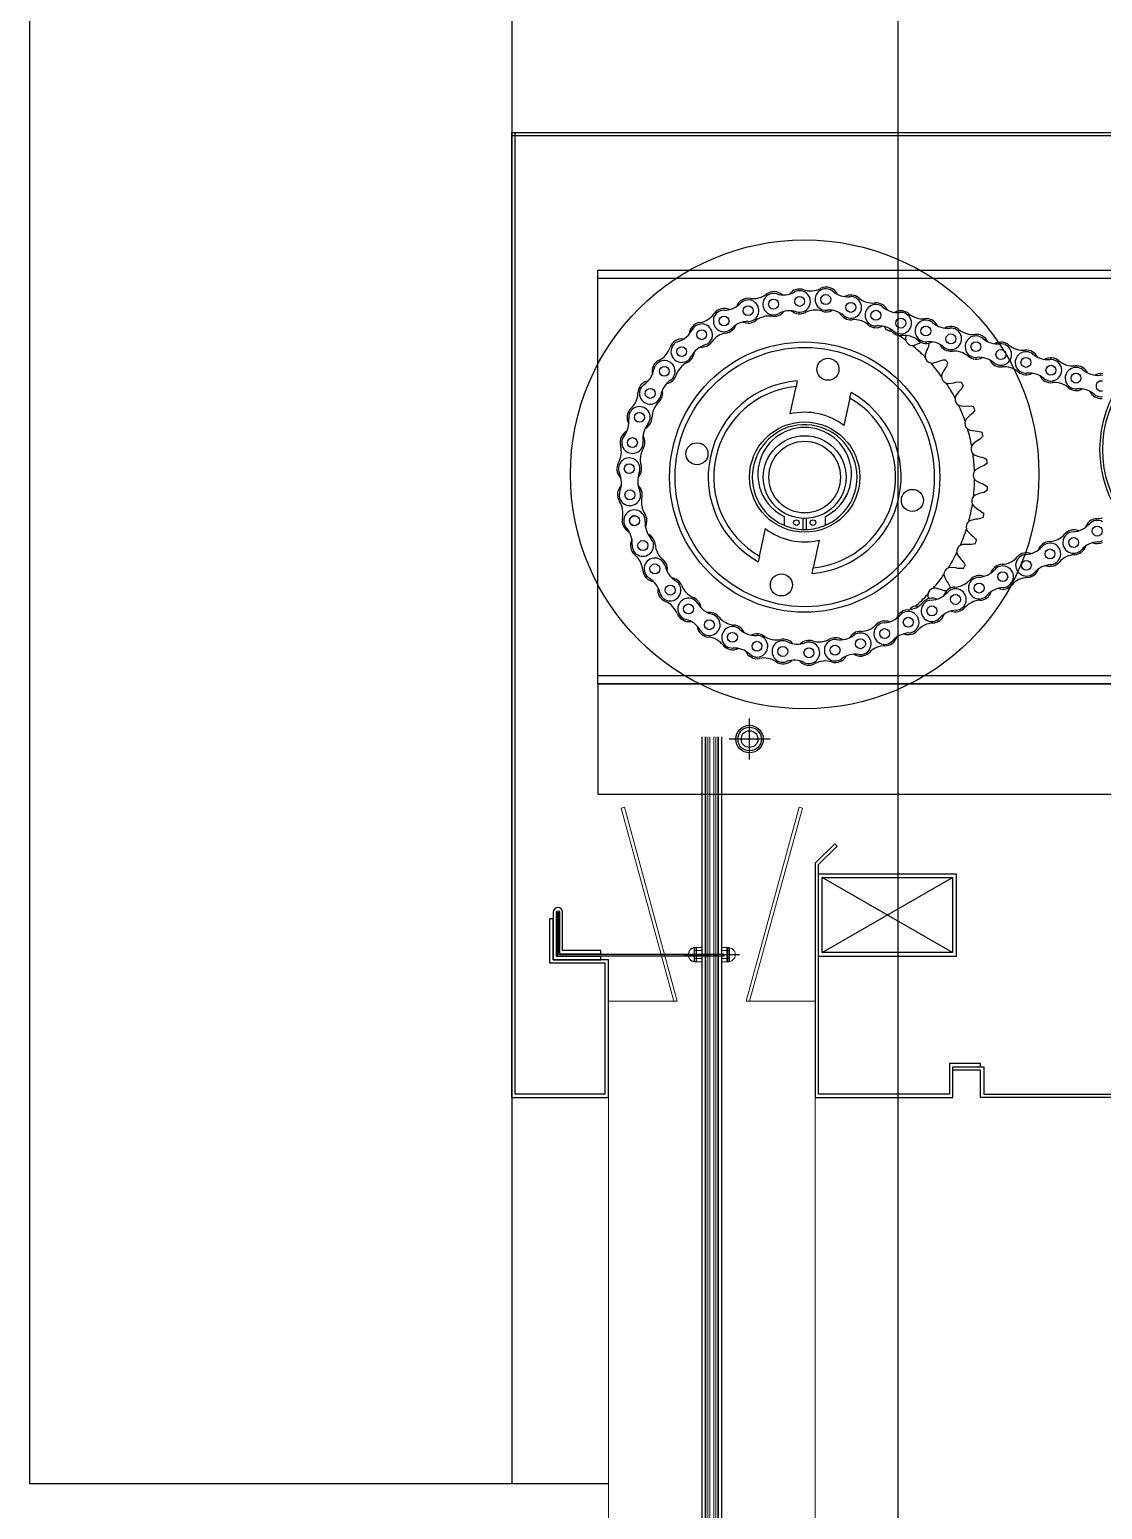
# Model space of a CAD drawing. Header units: millimetres. Extents: x 4754612 to 5801174, y 2368242 to 2777223.
# Drawn here: x 4951888.3 to 4952166.3, y 2592743 to 2593126.2 of the extents above; entities that cross this region are included whole.
import ezdxf

# ---------------------------------------------------------------- set-up
doc = ezdxf.new("R2010")
doc.units = ezdxf.units.MM
doc.header["$LTSCALE"] = 1000
doc.linetypes.add('CENTERX2', pattern=[101.6, 63.5, -12.7, 12.7, -12.7])
for name, color, linetype in [('(주)하나기공-LEADER', 7, 'Continuous'), ('A-ELE-8', 8, 'Continuous'), ('그라스울판넬', 7, 'Continuous')]:
    doc.layers.add(name, color=color, linetype=linetype)

# ---------------------------------------------------------------- blocks, each defined once
blk = doc.blocks.new('A$C63324B91')
at = {"color": 5}
blk.add_lwpolyline([(17.2, 1.2), (1.2, 1.2), (1.2, 17.2, -1), (2.2, 17.2), (2.2, 2.2), (17.2, 2.2), (17.2, 3.4), (3.4, 3.4), (3.4, 17.2, 1), (0, 17.2), (0, 0), (17.2, 0)], format="xyb", close=True, dxfattribs=at)
at = {"color": 1}
blk.add_lwpolyline([(1.45, 16.95), (1.45, 1.45), (61.95, 1.45), (61.95, 1.95), (1.95, 1.95), (1.95, 16.95)], close=True, dxfattribs=at)

msp = doc.modelspace()

# ---------------------------------------------------------------- linework, layer by layer
at = {"layer": '(주)하나기공-LEADER', "color": 4}
for p, q in [((4952013.3, 2592849.621), (4952013.3, 2593099.621)), ((4952138.3, 2593098.764), (4952013.3, 2593098.764)), ((4952014.157, 2592850.479), (4952014.157, 2593099.621)), ((4952013.3, 2593011.193), (4952013.3, 2592849.621)), ((4952063.39, 2592943.052), (4952063.39, 2591910.413)), ((4952066.782, 2592943.052), (4952066.782, 2591910.413)), ((4952023.157, 2592896.05), (4952024.015, 2592896.05)), ((4952013.3, 2592849.621), (4952038.3, 2592849.621)), ((4952037.443, 2592850.479), (4952014.157, 2592850.479))]:
    msp.add_line(p, q, dxfattribs=at)
at = {"layer": '(주)하나기공-LEADER', "color": 8, "linetype": 'ByBlock', "lineweight": -2}
for p, q in [((4952228.443, 2593061.764), (4952035.586, 2593061.764)), ((4952115.41, 2593046.93), (4952115.301, 2593046.299)), ((4952115.301, 2593046.299), (4952115.383, 2593045.707)), ((4952117.022, 2593044.431), (4952117.617, 2593044.496)), ((4952117.617, 2593044.496), (4952118.869, 2593045.053)), ((4952118.869, 2593045.053), (4952119.311, 2593045.333)), ((4952120.801, 2593043.302), (4952120.369, 2593042.001)), ((4952121.036, 2593043.769), (4952120.801, 2593043.302)), ((4952120.369, 2593042.001), (4952120.362, 2593041.403)), ((4952121.792, 2593039.897), (4952122.39, 2593039.873)), ((4952122.39, 2593039.873), (4952123.711, 2593040.237)), ((4952123.711, 2593040.237), (4952124.19, 2593040.448)), ((4952125.663, 2593038.644), (4952125.361, 2593038.217)), ((4952087.235, 2593035.262), (4952086.92, 2593033.801)), ((4952124.74, 2593036.996), (4952124.644, 2593036.405)), ((4952125.361, 2593038.217), (4952124.74, 2593036.996)), ((4952125.834, 2593034.703), (4952126.421, 2593034.59)), ((4952126.421, 2593034.59), (4952127.782, 2593034.753)), ((4952127.782, 2593034.753), (4952128.287, 2593034.89)), ((4952085.384, 2593026.692), (4952086.92, 2593033.801)), ((4952100.883, 2593030.784), (4952101.199, 2593032.245)), ((4952128.316, 2593031.395), (4952128.133, 2593030.825)), ((4952129.112, 2593032.51), (4952128.316, 2593031.395)), ((4952129.474, 2593032.887), (4952129.112, 2593032.51)), ((4952100.883, 2593030.784), (4952099.347, 2593023.675)), ((4952129.056, 2593028.965), (4952129.62, 2593028.765)), ((4952129.62, 2593028.765), (4952130.99, 2593028.724)), ((4952130.99, 2593028.724), (4952131.509, 2593028.784)), ((4952131.017, 2593025.323), (4952130.752, 2593024.787)), ((4952131.971, 2593026.308), (4952131.017, 2593025.323)), ((4952132.385, 2593026.626), (4952131.971, 2593026.308)), ((4952131.387, 2593022.81), (4952131.915, 2593022.528)), ((4952131.915, 2593022.528), (4952133.263, 2593022.284)), ((4952133.873, 2593019.748), (4952132.783, 2593018.917)), ((4952133.263, 2593022.284), (4952133.786, 2593022.266)), ((4952134.33, 2593020.002), (4952133.873, 2593019.748)), ((4952132.783, 2593018.917), (4952132.441, 2593018.426)), ((4952132.774, 2593016.377), (4952133.254, 2593016.019)), ((4952133.254, 2593016.019), (4952134.551, 2593015.576)), ((4952134.551, 2593015.576), (4952135.065, 2593015.481)), ((4952133.575, 2593012.319), (4952133.163, 2593011.885)), ((4952134.776, 2593012.979), (4952133.575, 2593012.319)), ((4952135.266, 2593013.161), (4952134.776, 2593012.979)), ((4952133.187, 2593009.808), (4952133.609, 2593009.384)), ((4952133.609, 2593009.384), (4952134.825, 2593008.752)), ((4952134.825, 2593008.752), (4952135.319, 2593008.581)), ((4952133.375, 2593005.677), (4952132.903, 2593005.309)), ((4952134.661, 2593006.15), (4952133.375, 2593005.677)), ((4952135.172, 2593006.257), (4952134.661, 2593006.15)), ((4952132.617, 2593003.252), (4952132.971, 2593002.769)), ((4952132.971, 2593002.769), (4952134.079, 2593001.964)), ((4952134.079, 2593001.964), (4952134.542, 2593001.721)), ((4952077.432, 2592989.888), (4952078.968, 2592996.997)), ((4952083.8, 2593000.153), (4952083.8, 2592997.866)), ((4952088.8, 2592996.769), (4952088.8, 2592999.627)), ((4952089.515, 2592999.627), (4952089.515, 2592996.769)), ((4952094.515, 2592997.866), (4952094.515, 2593000.153)), ((4952131.076, 2592996.854), (4952131.354, 2592996.324)), ((4952132.186, 2592999.139), (4952131.665, 2592998.845)), ((4952133.529, 2592999.415), (4952132.186, 2592999.139)), ((4952134.051, 2592999.445), (4952133.529, 2592999.415)), ((4952092.931, 2592993.98), (4952091.395, 2592986.871)), ((4952130.037, 2592992.851), (4952129.477, 2592992.638)), ((4952131.405, 2592992.924), (4952130.037, 2592992.851)), ((4952131.354, 2592996.324), (4952132.33, 2592995.362)), ((4952131.926, 2592992.875), (4952131.405, 2592992.924)), ((4952132.33, 2592995.362), (4952132.752, 2592995.053)), ((4952077.432, 2592989.888), (4952077.116, 2592988.427)), ((4952128.598, 2592990.757), (4952128.794, 2592990.191)), ((4952128.794, 2592990.191), (4952129.616, 2592989.095)), ((4952129.616, 2592989.095), (4952129.987, 2592988.726)), ((4952091.08, 2592985.41), (4952091.395, 2592986.871)), ((4952125.24, 2592985.097), (4952125.349, 2592984.509)), ((4952126.974, 2592986.953), (4952126.389, 2592986.826)), ((4952128.338, 2592986.821), (4952126.974, 2592986.953)), ((4952128.846, 2592986.696), (4952128.338, 2592986.821)), ((4952124.396, 2592981.244), (4952123.067, 2592981.578)), ((4952124.879, 2592981.045), (4952124.396, 2592981.244)), ((4952125.349, 2592984.509), (4952125.998, 2592983.302)), ((4952125.998, 2592983.302), (4952126.31, 2592982.882)), ((4952121.075, 2592980.001), (4952121.095, 2592979.403)), ((4952121.095, 2592979.403), (4952121.321, 2592978.774))]:
    msp.add_line(p, q, dxfattribs=at)
at = {"layer": '(주)하나기공-LEADER', "color": 1}
for p, q in [((4952035.586, 2592956.764), (4952035.586, 2592928.193)), ((4952035.586, 2592956.764), (4952228.443, 2592956.764)), ((4952035.586, 2592928.193), (4952228.443, 2592928.193)), ((4952127.443, 2592887.193), (4952093.729, 2592906.621)), ((4952093.729, 2592887.193), (4952127.443, 2592906.621))]:
    msp.add_line(p, q, dxfattribs=at)
at = {"layer": '(주)하나기공-LEADER', "color": 6}
for p, q in [((4952074.872, 2592937.156), (4952074.872, 2592947.801)), ((4952080.194, 2592942.479), (4952069.549, 2592942.479))]:
    msp.add_line(p, q, dxfattribs=at)
at = {"layer": '(주)하나기공-LEADER', "color": 151, "lineweight": 9}
msp.add_line((4952063.39, 2592943.052), (4952063.39, 2591910.413), dxfattribs=at)
at = {"layer": '(주)하나기공-LEADER', "color": 8, "lineweight": 9}
for p, q in [((4952063.544, 2592943.052), (4952063.544, 2591910.413)), ((4952064.051, 2592943.052), (4952064.051, 2591910.413)), ((4952064.557, 2592943.052), (4952064.557, 2591910.413)), ((4952065.615, 2592943.052), (4952065.615, 2591910.413)), ((4952066.121, 2592943.052), (4952066.121, 2591910.413)), ((4952066.628, 2592943.052), (4952066.628, 2591910.413)), ((4952038.3, 2592874.621), (4952038.3, 2587749.621)), ((4952091.872, 2592874.621), (4952091.872, 2587749.621))]:
    msp.add_line(p, q, dxfattribs=at)
at = {"layer": '(주)하나기공-LEADER', "color": 1, "linetype": 'CENTERX2', "ltscale": 0.0001}
msp.add_line((4952058.004, 2592886.658), (4952072.259, 2592886.658), dxfattribs=at)
at = {"layer": '(주)하나기공-LEADER', "color": 6, "lineweight": 9}
for p, q in [((4952060.511, 2592888.372), (4952060.637, 2592888.505)), ((4952060.511, 2592888.372), (4952060.511, 2592884.986)), ((4952060.511, 2592887.828), (4952060.637, 2592887.695)), ((4952062.091, 2592887.695), (4952060.511, 2592887.695)), ((4952060.511, 2592887.562), (4952060.637, 2592887.695)), ((4952060.511, 2592885.934), (4952060.637, 2592885.8)), ((4952060.511, 2592885.667), (4952060.637, 2592885.8)), ((4952062.091, 2592885.621), (4952060.511, 2592885.621)), ((4952062.091, 2592888.51), (4952060.637, 2592888.51)), ((4952060.637, 2592884.807), (4952060.637, 2592888.51)), ((4952061.018, 2592888.372), (4952061.144, 2592888.505)), ((4952061.018, 2592888.372), (4952061.018, 2592884.986)), ((4952061.018, 2592887.828), (4952061.144, 2592887.695)), ((4952062.597, 2592887.695), (4952061.018, 2592887.695)), ((4952061.018, 2592887.562), (4952061.144, 2592887.695)), ((4952061.018, 2592885.934), (4952061.144, 2592885.8)), ((4952061.018, 2592885.667), (4952061.144, 2592885.8)), ((4952062.597, 2592885.621), (4952061.018, 2592885.621)), ((4952062.597, 2592888.51), (4952061.144, 2592888.51)), ((4952061.144, 2592884.807), (4952061.144, 2592888.51)), ((4952067.575, 2592888.51), (4952069.028, 2592888.51)), ((4952067.575, 2592887.695), (4952069.154, 2592887.695)), ((4952067.575, 2592885.621), (4952069.154, 2592885.621)), ((4952068.081, 2592888.51), (4952069.535, 2592888.51)), ((4952068.081, 2592887.695), (4952069.661, 2592887.695)), ((4952068.081, 2592885.621), (4952069.661, 2592885.621)), ((4952069.028, 2592884.807), (4952069.028, 2592888.51)), ((4952069.154, 2592888.372), (4952069.028, 2592888.505)), ((4952069.154, 2592887.828), (4952069.028, 2592887.695)), ((4952069.154, 2592887.562), (4952069.028, 2592887.695)), ((4952069.154, 2592885.934), (4952069.028, 2592885.8)), ((4952069.154, 2592885.667), (4952069.028, 2592885.8)), ((4952069.154, 2592888.372), (4952069.154, 2592884.986)), ((4952069.535, 2592884.807), (4952069.535, 2592888.51)), ((4952069.661, 2592888.372), (4952069.535, 2592888.505)), ((4952069.661, 2592887.828), (4952069.535, 2592887.695)), ((4952069.661, 2592887.562), (4952069.535, 2592887.695)), ((4952069.661, 2592885.934), (4952069.535, 2592885.8)), ((4952069.661, 2592885.667), (4952069.535, 2592885.8)), ((4952069.661, 2592888.372), (4952069.661, 2592884.986)), ((4952060.511, 2592884.945), (4952060.637, 2592884.812)), ((4952062.091, 2592884.807), (4952060.637, 2592884.807)), ((4952061.018, 2592884.945), (4952061.144, 2592884.812)), ((4952062.597, 2592884.807), (4952061.144, 2592884.807)), ((4952067.575, 2592884.807), (4952069.028, 2592884.807)), ((4952068.081, 2592884.807), (4952069.535, 2592884.807)), ((4952069.154, 2592884.945), (4952069.028, 2592884.812)), ((4952069.661, 2592884.945), (4952069.535, 2592884.812))]:
    msp.add_line(p, q, dxfattribs=at)
at = {"layer": '(주)하나기공-LEADER', "color": 4}
for points in [[(4952312.443, 2593098.764), (4952013.3, 2593098.764), (4952013.3, 2593099.621), (4952013.3, 2593099.621), (4952312.443, 2593099.621)], [(4952067.575, 2592943.052), (4952067.575, 2591911.206), (4952079.169, 2591911.206), (4952079.169, 2591910.413), (4952051.003, 2591910.413), (4952051.003, 2591911.206), (4952062.597, 2591911.206), (4952062.597, 2592943.052)], [(4952037.443, 2592850.479), (4952037.443, 2592884.479), (4952023.157, 2592884.479), (4952023.157, 2592896.05)], [(4952038.3, 2592849.621), (4952038.3, 2592885.336), (4952024.015, 2592885.336), (4952024.015, 2592896.05)], [(4952270.443, 2592849.621), (4952134.729, 2592849.621), (4952134.729, 2592856.764), (4952127.586, 2592856.764), (4952127.586, 2592857.621), (4952135.586, 2592857.621), (4952135.586, 2592850.479), (4952269.586, 2592850.479), (4952269.586, 2592856.764), (4952277.586, 2592856.764), (4952277.586, 2592855.907), (4952270.443, 2592855.907), (4952270.443, 2592849.621)]]:
    msp.add_lwpolyline(points, dxfattribs=at)
at = {"layer": '(주)하나기공-LEADER', "color": 8, "linetype": 'ByBlock', "lineweight": -2}
msp.add_lwpolyline([(4952228.443, 2592958.907), (4952035.586, 2592958.907), (4952035.586, 2593061.764), (4952035.586, 2593063.907), (4952228.443, 2593063.907), (4952228.443, 2593061.764)], close=True, dxfattribs=at)
for points in [[(4952121.35, 2593045.174), (4952121.205, 2593044.179), (4952121.036, 2593043.769)], [(4952124.19, 2593040.448), (4952125.163, 2593040.69), (4952125.609, 2593040.689)], [(4952126.183, 2593039.987), (4952125.891, 2593039.024), (4952125.663, 2593038.644)], [(4952128.287, 2593034.89), (4952129.285, 2593034.984), (4952129.726, 2593034.917)], [(4952130.188, 2593034.137), (4952129.756, 2593033.229), (4952129.474, 2593032.887)], [(4952131.509, 2593028.784), (4952132.511, 2593028.728), (4952132.937, 2593028.596)], [(4952133.277, 2593027.756), (4952132.715, 2593026.922), (4952132.385, 2593026.626)], [(4952133.786, 2593022.266), (4952134.768, 2593022.062), (4952135.169, 2593021.867)], [(4952135.381, 2593020.986), (4952134.701, 2593020.245), (4952134.33, 2593020.002)], [(4952135.065, 2593015.481), (4952136.006, 2593015.133), (4952136.374, 2593014.88)], [(4952136.452, 2593013.978), (4952135.669, 2593013.347), (4952135.266, 2593013.161)], [(4952135.319, 2593008.581), (4952136.198, 2593008.097), (4952136.524, 2593007.792)], [(4952136.467, 2593006.888), (4952135.598, 2593006.381), (4952135.172, 2593006.257)], [(4952134.542, 2593001.721), (4952135.339, 2593001.111), (4952135.616, 2593000.761)], [(4952135.425, 2592999.876), (4952134.49, 2592999.503), (4952134.051, 2592999.445)], [(4952133.349, 2592993.097), (4952132.369, 2592992.868), (4952131.926, 2592992.875)], [(4952132.752, 2592995.053), (4952133.448, 2592994.331), (4952133.67, 2592993.944)], [(4952129.987, 2592988.726), (4952130.568, 2592987.909), (4952130.73, 2592987.493)], [(4952130.286, 2592986.703), (4952129.283, 2592986.623), (4952128.846, 2592986.696)], [(4952123.067, 2592981.578), (4952122.587, 2592981.563), (4952122.47, 2592981.54)], [(4952125.927, 2592980.863), (4952125.301, 2592980.907), (4952124.879, 2592981.045)], [(4952126.31, 2592982.882), (4952126.763, 2592981.987), (4952126.861, 2592981.552)], [(4952118.402, 2592976.845), (4952118.224, 2592976.882), (4952117.806, 2592976.896)], [(4952228.443, 2592958.907), (4952228.443, 2592956.764), (4952035.586, 2592956.764), (4952035.586, 2592958.907)]]:
    msp.add_lwpolyline(points, dxfattribs=at)
at = {"layer": '(주)하나기공-LEADER', "color": 8, "lineweight": 9}
for points in [[(4952038.3, 2592874.621), (4952056.157, 2592874.621), (4952042.435, 2592924.811), (4952041.615, 2592924.621), (4952055.294, 2592874.621)], [(4952074.878, 2592874.621), (4952088.557, 2592924.621), (4952087.737, 2592924.811), (4952074.015, 2592874.621), (4952091.872, 2592874.621)]]:
    msp.add_lwpolyline(points, dxfattribs=at)
at = {"layer": '(주)하나기공-LEADER', "color": 4}
msp.add_lwpolyline([(4952126.729, 2592850.479), (4952092.729, 2592850.479), (4952092.729, 2592909.977), (4952097.562, 2592914.737), (4952096.961, 2592915.348), (4952091.872, 2592910.336), (4952091.872, 2592849.621), (4952127.586, 2592849.621), (4952127.586, 2592857.621), (4952134.729, 2592857.621), (4952134.729, 2592858.479), (4952126.729, 2592858.479)], close=True, dxfattribs=at)
at = {"layer": '(주)하나기공-LEADER', "color": 1}
for points in [[(4952128.443, 2592886.193), (4952092.729, 2592886.193), (4952092.729, 2592907.621), (4952128.443, 2592907.621)], [(4952127.443, 2592887.193), (4952093.729, 2592887.193), (4952093.729, 2592906.621), (4952127.443, 2592906.621)]]:
    msp.add_lwpolyline(points, close=True, dxfattribs=at)
at = {"layer": '(주)하나기공-LEADER', "color": 8, "linetype": 'ByBlock', "lineweight": -2}
for centre, radius in [((4952089.157, 2593011.05), 60.714), ((4952074.513, 2593053.433), 1.282), ((4952081.101, 2593055.134), 1.282), ((4952087.85, 2593055.834), 1.282), ((4952094.636, 2593056.324), 1.282), ((4952101.11, 2593054.291), 1.282), ((4952068.269, 2593050.777), 1.282), ((4952107.601, 2593052.253), 1.282), ((4952114.075, 2593050.22), 1.282), ((4952062.474, 2593047.212), 1.282), ((4952120.566, 2593048.181), 1.282), ((4952127.04, 2593046.148), 1.282), ((4952089.157, 2593010.336), 35), ((4952089.157, 2593010.336), 33.571), ((4952057.289, 2593042.835), 1.282), ((4952133.531, 2593044.11), 1.282), ((4952140.005, 2593042.077), 1.282), ((4952052.8, 2593037.722), 1.282), ((4952095.191, 2593038.263), 2.857), ((4952146.496, 2593040.038), 1.282), ((4952152.97, 2593038.005), 1.282), ((4952159.461, 2593035.966), 1.282), ((4952049.133, 2593032.013), 1.282), ((4952046.349, 2593025.805), 1.282), ((4952089.157, 2593010.336), 14.286), ((4952044.525, 2593019.269), 1.282), ((4952089.157, 2593010.336), 10.714), ((4952089.157, 2593010.336), 9.286), ((4952061.23, 2593016.37), 2.857), ((4952043.692, 2593012.516), 1.282), ((4952043.873, 2593005.733), 1.282), ((4952117.084, 2593004.302), 2.857), ((4952045.065, 2592999.035), 1.282), ((4952087.015, 2592998.55), 0.714), ((4952091.3, 2592998.55), 0.714), ((4952164.968, 2592996.341), 1.282), ((4952047.229, 2592992.621), 1.282), ((4952158.855, 2592993.395), 1.282), ((4952146.613, 2592987.496), 1.282), ((4952152.726, 2592990.442), 1.282), ((4952050.337, 2592986.569), 1.282), ((4952083.123, 2592982.409), 2.857), ((4952140.484, 2592984.542), 1.282), ((4952054.302, 2592981.062), 1.282), ((4952134.371, 2592981.597), 1.282), ((4952059.055, 2592976.194), 1.282), ((4952128.242, 2592978.643), 1.282), ((4952064.465, 2592972.098), 1.282), ((4952116, 2592972.744), 1.282), ((4952122.129, 2592975.697), 1.282), ((4952070.44, 2592968.845), 1.282), ((4952109.881, 2592969.81), 1.282), ((4952076.816, 2592966.523), 1.282), ((4952083.485, 2592965.173), 1.282), ((4952090.262, 2592964.832), 1.282), ((4952097.032, 2592965.504), 1.282), ((4952103.609, 2592967.173), 1.282)]:
    msp.add_circle(centre, radius, dxfattribs=at)
at = {"layer": '(주)하나기공-LEADER', "color": 5}
for radius in [3.572, 3.054, 2.158]:
    msp.add_circle((4952074.872, 2592942.479), radius, dxfattribs=at)
at = {"layer": '(주)하나기공-LEADER', "color": 8, "linetype": 'ByBlock', "lineweight": -2}
for centre, radius, start, end in [((4952075.829, 2593062.049), 5.502, 261.31707, 307.88435), ((4952081.101, 2593055.134), 2.786, 73.17976, 298.66144), ((4952081.181, 2593055.17), 3.214, 47.82673, 127.88435), ((4952083.64, 2593063.536), 5.991, 253.17975, 298.66144), ((4952087.85, 2593055.834), 3.214, 70.96624, 142.84461), ((4952087.85, 2593055.834), 2.786, 253.17976, 118.66143), ((4952090.693, 2593064.074), 5.502, 250.96624, 297.53351), ((4952094.636, 2593056.324), 2.786, 49.82447, 275.30615), ((4952094.722, 2593056.345), 3.214, 24.00427, 117.53351), ((4952100.298, 2593063.031), 5.991, 229.82446, 275.30615), ((4952068.335, 2593050.835), 3.214, 64.94835, 145.00597), ((4952068.223, 2593059.554), 5.991, 270.30138, 315.78306), ((4952074.513, 2593053.433), 3.214, 81.31707, 159.96623), ((4952074.513, 2593053.433), 2.786, 270.30138, 135.78305), ((4952101.11, 2593054.291), 2.786, 229.82447, 95.30614), ((4952101.11, 2593054.291), 3.214, 49.40097, 119.48932), ((4952106.782, 2593060.909), 5.502, 229.40097, 275.96825), ((4952107.601, 2593052.253), 2.786, 49.82447, 275.30615), ((4952107.688, 2593052.241), 3.214, 24.81499, 95.96825), ((4952113.263, 2593058.959), 5.991, 229.82446, 275.30615), ((4952062.474, 2593047.212), 3.214, 98.43869, 177.08785), ((4952061.195, 2593055.833), 5.502, 278.43869, 325.00597), ((4952068.269, 2593050.777), 2.786, 90.30138, 315.78306), ((4952074.559, 2593044.656), 5.991, 90.30138, 135.78306), ((4952074.513, 2593053.433), 3.214, 246.11821, 307.9629), ((4952079.858, 2593046.583), 5.474, 81.23852, 127.9629), ((4952081.181, 2593055.17), 3.214, 261.23852, 322.47151), ((4952085.31, 2593047.433), 5.991, 73.17975, 118.66144), ((4952087.85, 2593055.834), 3.214, 228.99659, 297.61206), ((4952091.877, 2593048.136), 5.474, 70.88769, 117.61206), ((4952094.722, 2593056.345), 3.214, 250.88769, 298.54182), ((4952095.448, 2593047.585), 5.991, 49.82447, 95.30615), ((4952101.11, 2593054.291), 3.214, 205.6413, 276.0468), ((4952102.025, 2593045.651), 5.474, 49.32242, 96.0468), ((4952114.075, 2593050.22), 2.786, 229.82447, 95.30614), ((4952114.075, 2593050.22), 3.214, 49.40097, 119.48932), ((4952119.747, 2593056.838), 5.502, 229.40097, 275.96825), ((4952120.566, 2593048.181), 2.786, 49.82447, 275.30615), ((4952120.653, 2593048.169), 3.214, 24.81499, 95.96825), ((4952126.228, 2593054.887), 5.991, 229.82446, 275.30615), ((4952054.661, 2593051.21), 5.991, 287.423, 332.90468), ((4952062.474, 2593047.212), 2.786, 287.423, 152.90468), ((4952069.599, 2593042.239), 5.474, 98.36014, 145.08452), ((4952068.335, 2593050.835), 3.214, 278.36014, 339.59313), ((4952107.688, 2593052.241), 3.214, 229.32242, 299.50049), ((4952108.413, 2593043.513), 5.991, 49.82447, 95.30615), ((4952089.157, 2593010.336), 44.033, 62.01601, 62.55931), ((4952111.459, 2593050.019), 1.824, 205.98142, 273.66564), ((4952114.075, 2593050.22), 3.214, 205.6413, 276.0468), ((4952089.157, 2593010.336), 44.033, 53.44458, 56.53543), ((4952114.99, 2593041.58), 5.474, 49.32242, 96.0468), ((4952127.04, 2593046.148), 2.786, 229.82447, 95.30614), ((4952127.04, 2593046.148), 3.214, 49.40097, 119.48932), ((4952132.712, 2593052.766), 5.502, 229.40097, 275.96825), ((4952133.531, 2593044.11), 2.786, 49.82447, 275.30615), ((4952133.618, 2593044.097), 3.214, 24.81499, 95.96825), ((4952139.193, 2593050.816), 5.991, 229.82446, 275.30615), ((4952049.04, 2593045.585), 5.502, 295.56032, 342.12759), ((4952057.335, 2593042.91), 3.214, 82.06997, 162.12759), ((4952057.289, 2593042.835), 2.786, 107.423, 332.90468), ((4952057.335, 2593042.91), 3.214, 295.48177, 356.71476), ((4952065.102, 2593038.838), 5.991, 107.423, 152.90468), ((4952062.474, 2593047.212), 3.214, 263.23983, 325.08452), ((4952117.124, 2593046.252), 1.824, 197.40999, 266.77716), ((4952089.157, 2593010.336), 44.033, 44.87316, 50.74257), ((4952120.653, 2593048.169), 3.214, 229.32242, 299.50049), ((4952121.378, 2593039.442), 5.991, 49.82447, 95.30615), ((4952127.04, 2593046.148), 3.214, 205.6413, 276.0468), ((4952127.955, 2593037.508), 5.474, 49.32242, 96.0468), ((4952140.005, 2593042.077), 2.786, 229.82447, 95.30614), ((4952140.005, 2593042.077), 3.214, 49.40097, 119.48932), ((4952145.677, 2593048.694), 5.502, 229.40097, 275.96825), ((4952146.496, 2593040.038), 2.786, 49.82447, 275.30615), ((4952146.583, 2593040.026), 3.214, 24.81499, 95.96825), ((4952052.8, 2593037.722), 3.214, 115.56032, 194.20947), ((4952052.8, 2593037.722), 2.786, 304.54462, 170.0263), ((4952061.073, 2593035.067), 5.474, 115.48177, 162.20614), ((4952122.165, 2593041.683), 1.824, 188.83856, 258.20573), ((4952089.157, 2593010.336), 44.033, 36.30173, 42.17114), ((4952089.157, 2593010.336), 47.435, 38.68928, 39.78359), ((4952133.618, 2593044.097), 3.214, 229.32242, 299.50049), ((4952134.343, 2593035.37), 5.991, 49.82447, 95.30615), ((4952140.005, 2593042.077), 3.214, 205.6413, 276.0468), ((4952140.92, 2593033.437), 5.474, 49.32242, 96.0468), ((4952152.158, 2593046.744), 5.991, 229.82446, 275.30615), ((4952152.97, 2593038.005), 2.786, 229.82447, 95.30614), ((4952152.97, 2593038.005), 3.214, 49.40097, 119.48932), ((4952158.642, 2593044.623), 5.502, 229.40097, 275.96825), ((4952159.461, 2593035.966), 2.786, 49.82447, 275.30615), ((4952159.548, 2593035.954), 3.214, 24.81499, 95.96825), ((4952049.156, 2593032.098), 3.214, 99.19159, 179.24921), ((4952044.156, 2593039.242), 5.991, 304.54462, 350.0263), ((4952057.777, 2593030.493), 5.991, 124.54462, 170.0263), ((4952052.8, 2593037.722), 3.214, 280.36145, 342.20614), ((4952089.157, 2593010.336), 25, 94.40941, 241.20631), ((4952126.468, 2593036.413), 1.824, 180.26714, 249.6343), ((4952089.157, 2593010.336), 44.033, 27.7303, 33.59971), ((4952089.157, 2593010.336), 47.435, 30.11785, 31.21216), ((4952146.583, 2593040.026), 3.214, 229.32242, 299.50049), ((4952147.308, 2593031.299), 5.991, 49.82447, 95.30615), ((4952152.97, 2593038.005), 3.214, 205.6413, 276.0468), ((4952153.885, 2593029.365), 5.474, 49.32242, 96.0468), ((4952165.123, 2593042.673), 5.991, 229.82446, 275.30615), ((4952165.935, 2593033.933), 3.214, 83.21375, 119.48932), ((4952165.935, 2593033.933), 1.282, 72.76826, 287.23174), ((4952195.6, 2593017.479), 30, 141.83714, 218.16286), ((4952165.935, 2593033.933), 2.786, 82.16359, 95.30614), ((4952195.6, 2593017.479), 29.286, 141.14106, 218.85894), ((4952040.44, 2593032.212), 5.502, 312.68194, 359.24921), ((4952049.133, 2593032.013), 2.786, 124.54462, 350.02631), ((4952049.156, 2593032.098), 3.214, 312.60339, 13.83638), ((4952089.157, 2593010.336), 23.571, 95.44756, 240.16816), ((4952089.157, 2593010.336), 25, 274.40941, 61.20631), ((4952159.548, 2593035.954), 3.214, 229.32242, 299.50049), ((4952160.273, 2593027.227), 5.991, 49.82447, 95.30615), ((4952165.935, 2593033.933), 3.214, 205.6413, 276.0468), ((4952165.935, 2593033.933), 2.786, 229.82447, 277.83641), ((4952046.349, 2593025.805), 3.214, 132.68194, 211.33109), ((4952046.349, 2593025.805), 2.786, 321.66624, 187.14792), ((4952055.037, 2593025.703), 5.474, 132.60339, 179.32776), ((4952089.157, 2593010.336), 16.786, 52.62353, 102.9922), ((4952089.157, 2593010.336), 23.571, 275.44756, 60.16816), ((4952129.938, 2593030.561), 1.824, 171.69571, 241.06288), ((4952089.157, 2593010.336), 44.033, 19.15887, 25.02828), ((4952089.157, 2593010.336), 47.435, 21.54643, 22.64073), ((4952037.64, 2593024.713), 5.991, 321.66624, 7.14793), ((4952053.234, 2593020.361), 5.991, 141.66624, 187.14792), ((4952046.349, 2593025.805), 3.214, 297.48307, 359.32776), ((4952089.157, 2593010.336), 13.571, 0, 246.75044), ((4952089.157, 2593011.05), 12.143, 296.17897, 243.82103), ((4952132.497, 2593024.257), 1.824, 163.12428, 232.49145), ((4952044.522, 2593019.357), 3.214, 116.31321, 196.37084), ((4952044.525, 2593019.269), 2.786, 141.66625, 7.14793), ((4952044.522, 2593019.357), 3.214, 329.72501, 30.958), ((4952089.157, 2593010.336), 44.033, 10.58744, 16.45686), ((4952089.157, 2593010.336), 47.435, 12.975, 14.0693), ((4952036.159, 2593016.9), 5.502, 329.80356, 16.37084), ((4952052.025, 2593014.977), 5.474, 149.72501, 196.44939), ((4952134.088, 2593017.642), 1.824, 154.55285, 223.92002), ((4952089.157, 2593010.336), 44.033, 2.01601, 7.88543), ((4952043.692, 2593012.516), 3.214, 149.80356, 228.45272), ((4952043.692, 2593012.516), 2.786, 338.78787, 204.26954), ((4952043.692, 2593012.516), 3.214, 314.60469, 16.44939), ((4952134.675, 2593010.864), 1.824, 145.98142, 215.34859), ((4952089.157, 2593010.336), 47.435, 4.40357, 5.49787), ((4952043.844, 2593005.816), 3.214, 133.43484, 213.49246), ((4952035.691, 2593008.909), 5.991, 338.78786, 24.26955), ((4952051.875, 2593009.341), 5.991, 158.78786, 204.26954), ((4952043.844, 2593005.816), 3.214, 346.84663, 48.07962), ((4952089.157, 2593010.336), 13.571, 293.24956, 0), ((4952089.157, 2593010.336), 44.033, 353.44458, 359.314), ((4952043.873, 2593005.733), 2.786, 158.78787, 24.26955), ((4952036.575, 2593001.006), 5.502, 346.92518, 33.49246), ((4952052.304, 2593003.839), 5.474, 166.84663, 213.57101), ((4952134.246, 2593004.074), 1.824, 137.40999, 206.77716), ((4952089.157, 2593010.336), 47.435, 355.83214, 356.92644), ((4952045.041, 2592999.044), 2.786, 356.07016, 221.55184), ((4952045.041, 2592999.044), 1.282, 68.27074, 249.45061), ((4952045.065, 2592999.035), 3.214, 331.2169, 33.57101), ((4952089.157, 2593010.336), 44.033, 344.87316, 350.74257), ((4952089.157, 2593010.336), 47.435, 347.26071, 348.35502), ((4952045.065, 2592999.035), 3.214, 166.92518, 245.22778), ((4952038.472, 2592993.223), 5.991, 356.07016, 41.55184), ((4952053.797, 2592998.443), 5.991, 176.07016, 221.55184), ((4952089.157, 2593010.336), 16.786, 232.62353, 282.9922), ((4952089.157, 2593010.336), 13.571, 246.75044, 268.49204), ((4952089.157, 2593010.336), 13.571, 268.49204, 271.50796), ((4952089.157, 2593010.336), 13.571, 271.50796, 293.24956), ((4952089.157, 2593010.336), 44.033, 336.30173, 342.17114), ((4952132.809, 2592997.424), 1.824, 128.83856, 198.20573), ((4952158.927, 2592993.446), 3.214, 67.97823, 139.13149), ((4952158.398, 2593002.16), 5.991, 272.98771, 318.46939), ((4952164.968, 2592996.341), 3.214, 92.56421, 162.65256), ((4952164.968, 2592996.341), 2.786, 61.09113, 138.46938), ((4952164.578, 2593005.048), 5.502, 272.56421, 288.40028), ((4952047.229, 2592992.621), 3.214, 151.88699, 230.67126), ((4952047.229, 2592992.621), 2.786, 176.07016, 41.55183), ((4952047.229, 2592992.621), 3.214, 4.02544, 65.73501), ((4952055.923, 2592993.233), 5.502, 184.02544, 230.59271), ((4952130.397, 2592991.062), 1.824, 120.26714, 189.6343), ((4952089.157, 2593010.336), 47.435, 338.68928, 339.78359), ((4952152.726, 2592990.442), 3.214, 92.56421, 162.65256), ((4952152.726, 2592990.442), 2.786, 272.98771, 138.46938), ((4952152.336, 2592999.149), 5.502, 272.56421, 319.13149), ((4952158.855, 2592993.395), 2.786, 92.98771, 318.46939), ((4952165.426, 2592987.576), 5.991, 92.98771, 138.46939), ((4952164.968, 2592996.341), 3.214, 248.80454, 294.76909), ((4952164.968, 2592996.341), 2.786, 272.98771, 298.90887), ((4952041.722, 2592985.9), 5.474, 3.94689, 50.67126), ((4952050.337, 2592986.569), 2.786, 13.00975, 238.49143), ((4952050.39, 2592986.498), 3.214, 348.36465, 50.59271), ((4952089.157, 2593010.336), 44.033, 327.7303, 333.59971), ((4952140.094, 2592993.249), 5.502, 272.56421, 319.13149), ((4952146.613, 2592987.496), 2.786, 92.98771, 318.46939), ((4952146.685, 2592987.546), 3.214, 67.97823, 139.13149), ((4952146.156, 2592996.261), 5.991, 272.98771, 318.46939), ((4952159.304, 2592984.766), 5.474, 92.48566, 139.21004), ((4952158.927, 2592993.446), 3.214, 272.48566, 342.66374), ((4952050.39, 2592986.498), 3.214, 183.94689, 263.06552), ((4952058.889, 2592988.545), 5.991, 193.00974, 238.49143), ((4952089.157, 2593010.336), 44.033, 319.15887, 325.02828), ((4952127.064, 2592985.131), 1.824, 111.69571, 181.06288), ((4952089.157, 2593010.336), 47.435, 330.11785, 331.21216), ((4952134.443, 2592981.647), 3.214, 67.97823, 139.13149), ((4952133.913, 2592990.362), 5.991, 272.98771, 318.46939), ((4952140.484, 2592984.542), 3.214, 92.56421, 162.65256), ((4952140.484, 2592984.542), 2.786, 272.98771, 138.46938), ((4952146.685, 2592987.546), 3.214, 272.48566, 342.66374), ((4952153.183, 2592981.676), 5.991, 92.98771, 138.46939), ((4952152.726, 2592990.442), 3.214, 248.80454, 319.21004), ((4952045.75, 2592979.086), 5.991, 13.00974, 58.49142), ((4952054.302, 2592981.062), 3.214, 168.82657, 247.79289), ((4952054.302, 2592981.062), 2.786, 193.00974, 58.49142), ((4952054.302, 2592981.062), 3.214, 21.14706, 82.67459), ((4952062.431, 2592984.207), 5.502, 201.14706, 247.71434), ((4952122.884, 2592979.763), 1.824, 103.12428, 172.49145), ((4952128.242, 2592978.643), 3.214, 92.56421, 162.65256), ((4952128.242, 2592978.643), 2.786, 272.98771, 138.46938), ((4952127.852, 2592987.35), 5.502, 272.56421, 319.13149), ((4952134.371, 2592981.597), 2.786, 92.98771, 318.46939), ((4952140.941, 2592975.777), 5.991, 92.98771, 138.46939), ((4952140.484, 2592984.542), 3.214, 248.80454, 319.21004), ((4952147.062, 2592978.866), 5.474, 92.48566, 139.21004), ((4952051.018, 2592973.018), 5.474, 21.06851, 67.79289), ((4952059.055, 2592976.194), 2.786, 30.13137, 255.61305), ((4952059.126, 2592976.142), 3.214, 5.48628, 67.71434), ((4952066.646, 2592980.6), 5.991, 210.13136, 255.61305), ((4952115.61, 2592981.451), 5.502, 272.56421, 319.13149), ((4952089.157, 2593010.336), 44.033, 310.58744, 316.45686), ((4952122.129, 2592975.697), 2.786, 92.98771, 318.46939), ((4952122.201, 2592975.748), 3.214, 67.97823, 139.13149), ((4952121.671, 2592984.462), 5.991, 272.98771, 318.46939), ((4952134.82, 2592972.967), 5.474, 92.48566, 139.21004), ((4952134.443, 2592981.647), 3.214, 272.48566, 342.66374), ((4952059.126, 2592976.142), 3.214, 201.06851, 280.18714), ((4952056.874, 2592967.692), 5.991, 30.13136, 75.61304), ((4952064.465, 2592972.098), 2.786, 210.13137, 75.61304), ((4952064.465, 2592972.098), 3.214, 38.26868, 99.79622), ((4952071.308, 2592977.496), 5.502, 218.26868, 264.83596), ((4952109.44, 2592978.575), 5.991, 272.88018, 318.36186), ((4952116, 2592972.744), 3.214, 92.56421, 162.54503), ((4952116, 2592972.744), 2.786, 272.88018, 138.36185), ((4952117.95, 2592975.078), 1.824, 94.55285, 149.51461), ((4952122.201, 2592975.748), 3.214, 272.48566, 342.66374), ((4952128.699, 2592969.878), 5.991, 92.98771, 138.46939), ((4952128.242, 2592978.643), 3.214, 248.80454, 319.21004), ((4952064.465, 2592972.098), 3.214, 185.9482, 264.91451), ((4952070.44, 2592968.845), 2.786, 47.25299, 272.73467), ((4952070.523, 2592968.816), 3.214, 22.6079, 84.83596), ((4952076.398, 2592975.29), 5.991, 227.25299, 272.73467), ((4952076.816, 2592966.523), 3.214, 55.3903, 116.91784), ((4952103.609, 2592967.173), 3.214, 89.63355, 151.16108), ((4952103.609, 2592967.173), 2.786, 261.49623, 126.97791), ((4952103.665, 2592975.889), 5.502, 269.63355, 316.20082), ((4952109.881, 2592969.81), 2.786, 92.88018, 318.36186), ((4952109.956, 2592969.857), 3.214, 67.98891, 136.20082), ((4952116.441, 2592963.978), 5.991, 92.88018, 138.36186), ((4952116, 2592972.744), 3.214, 248.69701, 319.21004), ((4952122.578, 2592967.068), 5.474, 92.48566, 139.21004), ((4952063.695, 2592963.444), 5.474, 38.19013, 84.91451), ((4952070.523, 2592968.816), 3.214, 218.19013, 297.30876), ((4952070.859, 2592960.078), 5.991, 47.25299, 92.73467), ((4952076.816, 2592966.523), 2.786, 227.25299, 92.73466), ((4952081.767, 2592973.697), 5.502, 235.3903, 281.95758), ((4952083.485, 2592965.173), 2.786, 64.37461, 289.85629), ((4952083.573, 2592965.17), 3.214, 39.72952, 101.95758), ((4952087.281, 2592973.087), 5.991, 244.37461, 289.85629), ((4952090.262, 2592964.832), 3.214, 72.51192, 134.03946), ((4952090.262, 2592964.832), 2.786, 244.37461, 109.85629), ((4952092.881, 2592973.145), 5.502, 252.51192, 299.0792), ((4952097.032, 2592965.504), 2.786, 81.49623, 306.97791), ((4952097.117, 2592965.527), 3.214, 56.85114, 119.0792), ((4952098.33, 2592974.185), 5.991, 261.49623, 306.97791), ((4952109.888, 2592961.169), 5.474, 89.555, 136.27937), ((4952109.956, 2592969.857), 3.214, 269.555, 342.68232), ((4952076.816, 2592966.523), 3.214, 203.06982, 282.03613), ((4952078.628, 2592958.026), 5.474, 55.31175, 102.03613), ((4952083.573, 2592965.17), 3.214, 235.31175, 314.43039), ((4952086.466, 2592956.918), 5.991, 64.37461, 109.85629), ((4952090.262, 2592964.832), 3.214, 220.19144, 299.15775), ((4952094.495, 2592957.244), 5.474, 72.43337, 119.15775), ((4952097.117, 2592965.527), 3.214, 252.43337, 331.55201), ((4952102.311, 2592958.493), 5.991, 81.49623, 126.97791), ((4952103.609, 2592967.173), 3.214, 237.31306, 316.27937)]:
    msp.add_arc(centre, radius, start, end, dxfattribs=at)
at = {"layer": '(주)하나기공-LEADER', "color": 6}
for centre, start, end in [((4952060.645, 2592886.806), 76.61182, 185.26287), ((4952060.645, 2592886.511), 174.73713, 283.38818)]:
    msp.add_arc(centre, 1.609, start, end, dxfattribs=at)
at = {"layer": '(주)하나기공-LEADER', "color": 6, "lineweight": 9}
for centre, start, end in [((4952069.527, 2592886.806), 354.73713, 103.38818), ((4952069.527, 2592886.511), 256.61182, 5.26287)]:
    msp.add_arc(centre, 1.609, start, end, dxfattribs=at)
at = {"layer": 'A-ELE-8'}
msp.add_line((4952113.3, 2596649.621), (4952113.3, 2587749.621), dxfattribs=at)
at = {"layer": '그라스울판넬'}
for p, q in [((4951888.3, 2596649.621), (4951888.3, 2592749.621)), ((4952013.3, 2596649.621), (4952013.3, 2592749.621)), ((4952038.3, 2592749.621), (4951888.3, 2592749.621))]:
    msp.add_line(p, q, dxfattribs=at)

# ---------------------------------------------------------------- block references
at = {"layer": '(주)하나기공-LEADER', "xscale": 0.7142857142853871, "yscale": 0.7142857142853871, "zscale": 0.7142857142853871}
msp.add_blockref('A$C63324B91', (4952024.015, 2592885.336), dxfattribs=at)

doc.saveas('drawing.dxf')
